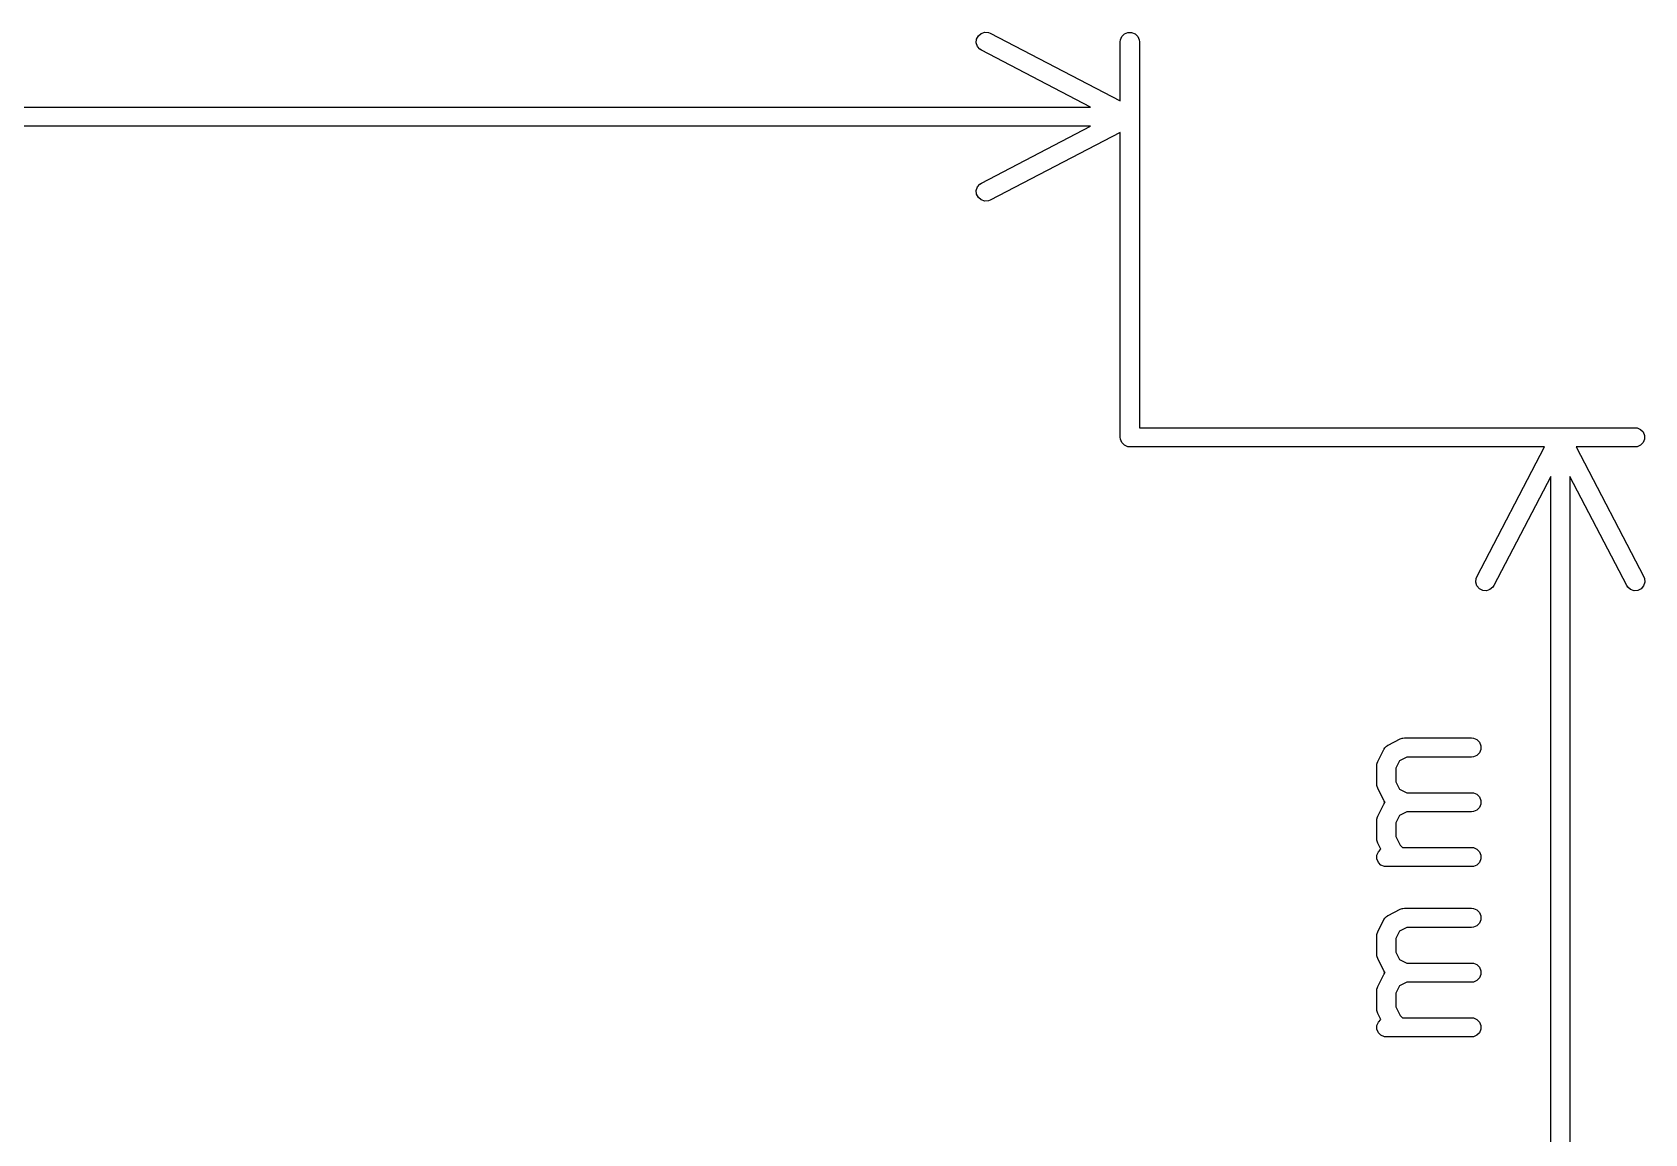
# Model space of a CAD drawing. Extents: x 5.46 to 7.9, y -4.2 to -3.41.
# Drawn here: x 6.6791 to 7.176, y -3.7926 to -3.4531 of the extents above; entities that cross this region are included whole.
import ezdxf

# ---------------------------------------------------------------- set-up
doc = ezdxf.new("R2010")
doc.units = 0
doc.header["$MEASUREMENT"] = 0
doc.layers.add('BLACK', color=7, linetype='CONTINUOUS')

msp = doc.modelspace()

# ---------------------------------------------------------------- linework, layer by layer
at = {"layer": 'BLACK', "linetype": 'CONTINUOUS'}
for p, q in [((6.97067, -3.4542), (6.97155, -3.45346)), ((6.97155, -3.45346), (6.97265, -3.45311)), ((6.97265, -3.45311), (6.9738, -3.45321)), ((6.9738, -3.45321), (6.97434, -3.45343)), ((6.97434, -3.45343), (7.01437, -3.47427)), ((7.01568, -3.45359), (7.01675, -3.45315)), ((7.01675, -3.45315), (7.0179, -3.45315)), ((7.0179, -3.45315), (7.01896, -3.45359)), ((6.97004, -3.45637), (6.97014, -3.45522)), ((6.97038, -3.45747), (6.97004, -3.45637)), ((6.97014, -3.45522), (6.97067, -3.4542)), ((6.97112, -3.45835), (6.97038, -3.45747)), ((6.97161, -3.45867), (6.97112, -3.45835)), ((7.01437, -3.45605), (7.01443, -3.45547)), ((7.01437, -3.47427), (7.01437, -3.45605)), ((7.01443, -3.45547), (7.01487, -3.45441)), ((7.01487, -3.45441), (7.01568, -3.45359)), ((7.01896, -3.45359), (7.01978, -3.45441)), ((7.01978, -3.45441), (7.02022, -3.45547)), ((7.02022, -3.45547), (7.02028, -3.45605)), ((7.02028, -3.45605), (7.02028, -3.575)), ((7.00526, -3.47618), (6.97161, -3.45867)), ((5.61207, -3.47618), (7.00526, -3.47618)), ((7.00526, -3.48209), (5.61207, -3.48209)), ((6.97161, -3.4996), (7.00526, -3.48209)), ((7.01437, -3.484), (6.97434, -3.50484)), ((7.01437, -3.57795), (7.01437, -3.484)), ((6.97004, -3.5019), (6.97038, -3.5008)), ((6.97014, -3.50305), (6.97004, -3.5019)), ((6.97067, -3.50407), (6.97014, -3.50305)), ((6.97038, -3.5008), (6.97112, -3.49992)), ((6.97112, -3.49992), (6.97161, -3.4996)), ((6.97155, -3.50481), (6.97067, -3.50407)), ((6.97265, -3.50516), (6.97155, -3.50481)), ((6.9738, -3.50506), (6.97265, -3.50516)), ((6.97434, -3.50484), (6.9738, -3.50506)), ((7.02028, -3.575), (7.17309, -3.575)), ((7.17309, -3.575), (7.17366, -3.57506)), ((7.17366, -3.57506), (7.17473, -3.5755)), ((7.17473, -3.5755), (7.17554, -3.57631)), ((7.17554, -3.57631), (7.17598, -3.57738)), ((7.17598, -3.57738), (7.17598, -3.57853)), ((7.01443, -3.57853), (7.01437, -3.57795)), ((7.01487, -3.57959), (7.01443, -3.57853)), ((7.01568, -3.58041), (7.01487, -3.57959)), ((7.01675, -3.58085), (7.01568, -3.58041)), ((7.01732, -3.58091), (7.01675, -3.58085)), ((7.14513, -3.58091), (7.01732, -3.58091)), ((7.12429, -3.62094), (7.14513, -3.58091)), ((7.17309, -3.58091), (7.15487, -3.58091)), ((7.15487, -3.58091), (7.17571, -3.62094)), ((7.17366, -3.58085), (7.17309, -3.58091)), ((7.17473, -3.58041), (7.17366, -3.58085)), ((7.17554, -3.57959), (7.17473, -3.58041)), ((7.17598, -3.57853), (7.17554, -3.57959)), ((7.14705, -3.59002), (7.12953, -3.62367)), ((7.14705, -4.11707), (7.14705, -3.59002)), ((7.17047, -3.62367), (7.15295, -3.59002)), ((7.15295, -3.59002), (7.15295, -4.11707)), ((7.12398, -3.62262), (7.12408, -3.62148)), ((7.12408, -3.62148), (7.12429, -3.62094)), ((7.17571, -3.62094), (7.17592, -3.62148)), ((7.17592, -3.62148), (7.17602, -3.62262)), ((7.12432, -3.62372), (7.12398, -3.62262)), ((7.12506, -3.62461), (7.12432, -3.62372)), ((7.12609, -3.62514), (7.12506, -3.62461)), ((7.12723, -3.62524), (7.12609, -3.62514)), ((7.12833, -3.62489), (7.12723, -3.62524)), ((7.12922, -3.62415), (7.12833, -3.62489)), ((7.12953, -3.62367), (7.12922, -3.62415)), ((7.17078, -3.62415), (7.17047, -3.62367)), ((7.17167, -3.62489), (7.17078, -3.62415)), ((7.17277, -3.62524), (7.17167, -3.62489)), ((7.17391, -3.62514), (7.17277, -3.62524)), ((7.17494, -3.62461), (7.17391, -3.62514)), ((7.17568, -3.62372), (7.17494, -3.62461)), ((7.17602, -3.62262), (7.17568, -3.62372)), ((7.09694, -3.6728), (7.10069, -3.67092)), ((7.10069, -3.67092), (7.10123, -3.67072)), ((7.10123, -3.67072), (7.10133, -3.67071)), ((7.10133, -3.67071), (7.10143, -3.67067)), ((7.10143, -3.67067), (7.10201, -3.67061)), ((7.10201, -3.67061), (7.12263, -3.67061)), ((7.12263, -3.67061), (7.12321, -3.67067)), ((7.12321, -3.67067), (7.12427, -3.67111)), ((7.12427, -3.67111), (7.12509, -3.67193)), ((7.12509, -3.67193), (7.12553, -3.67299)), ((7.09374, -3.67787), (7.09562, -3.67412)), ((7.09562, -3.67412), (7.09568, -3.67402)), ((7.09568, -3.67402), (7.09569, -3.67398)), ((7.09569, -3.67398), (7.09574, -3.67392)), ((7.09574, -3.67392), (7.09593, -3.67363)), ((7.09593, -3.67363), (7.09621, -3.67339)), ((7.09621, -3.67339), (7.09645, -3.67311)), ((7.09645, -3.67311), (7.09674, -3.67292)), ((7.09674, -3.67292), (7.0968, -3.67288)), ((7.0968, -3.67288), (7.09684, -3.67286)), ((7.09684, -3.67286), (7.09694, -3.6728)), ((7.10271, -3.67652), (7.10046, -3.67764)), ((7.12263, -3.67652), (7.10271, -3.67652)), ((7.12321, -3.67646), (7.12263, -3.67652)), ((7.12427, -3.67602), (7.12321, -3.67646)), ((7.12509, -3.67521), (7.12427, -3.67602)), ((7.12553, -3.67414), (7.12509, -3.67521)), ((7.12553, -3.67299), (7.12553, -3.67414)), ((7.09343, -3.67919), (7.09349, -3.67861)), ((7.09343, -3.68481), (7.09343, -3.67919)), ((7.09349, -3.67861), (7.09353, -3.67852)), ((7.09353, -3.67852), (7.09354, -3.67841)), ((7.09354, -3.67841), (7.09374, -3.67787)), ((7.10046, -3.67764), (7.09934, -3.67989)), ((7.09934, -3.67989), (7.09934, -3.68412)), ((7.09349, -3.68539), (7.09343, -3.68481)), ((7.09353, -3.68549), (7.09349, -3.68539)), ((7.09354, -3.68559), (7.09353, -3.68549)), ((7.09374, -3.68613), (7.09354, -3.68559)), ((7.09562, -3.68988), (7.09374, -3.68613)), ((7.09934, -3.68412), (7.10046, -3.68636)), ((7.10046, -3.68636), (7.10271, -3.68749)), ((7.09374, -3.69474), (7.09562, -3.69099)), ((7.09568, -3.68998), (7.09562, -3.68988)), ((7.09562, -3.69099), (7.09568, -3.6909)), ((7.09569, -3.69003), (7.09568, -3.68998)), ((7.09568, -3.6909), (7.09569, -3.69085)), ((7.09574, -3.69008), (7.09569, -3.69003)), ((7.09569, -3.69085), (7.09574, -3.69079)), ((7.09593, -3.69037), (7.09574, -3.69008)), ((7.09574, -3.69079), (7.09593, -3.6905)), ((7.096, -3.69044), (7.09593, -3.69037)), ((7.09593, -3.6905), (7.096, -3.69044)), ((7.10271, -3.68749), (7.12263, -3.68749)), ((7.12263, -3.68749), (7.12321, -3.68754)), ((7.12321, -3.68754), (7.12427, -3.68798)), ((7.12427, -3.68798), (7.12509, -3.6888)), ((7.12509, -3.6888), (7.12553, -3.68986)), ((7.12553, -3.69101), (7.12509, -3.69208)), ((7.12553, -3.68986), (7.12553, -3.69101)), ((7.09343, -3.69606), (7.09349, -3.69549)), ((7.09343, -3.70169), (7.09343, -3.69606)), ((7.09349, -3.69549), (7.09353, -3.69539)), ((7.09353, -3.69539), (7.09354, -3.69528)), ((7.09354, -3.69528), (7.09374, -3.69474)), ((7.10046, -3.69451), (7.09934, -3.69676)), ((7.09934, -3.69676), (7.09934, -3.70099)), ((7.10271, -3.69339), (7.10046, -3.69451)), ((7.12263, -3.69339), (7.10271, -3.69339)), ((7.12321, -3.69333), (7.12263, -3.69339)), ((7.12427, -3.69289), (7.12321, -3.69333)), ((7.12509, -3.69208), (7.12427, -3.69289)), ((7.09349, -3.70226), (7.09343, -3.70169)), ((7.09934, -3.70099), (7.10069, -3.70369)), ((7.09353, -3.70236), (7.09349, -3.70226)), ((7.09349, -3.70674), (7.09393, -3.70567)), ((7.09349, -3.70789), (7.09349, -3.70674)), ((7.09354, -3.70247), (7.09353, -3.70236)), ((7.09374, -3.70301), (7.09354, -3.70247)), ((7.09469, -3.70491), (7.09374, -3.70301)), ((7.09393, -3.70567), (7.09469, -3.70491)), ((7.10069, -3.70369), (7.10136, -3.70436)), ((7.10136, -3.70436), (7.12263, -3.70436)), ((7.12263, -3.70436), (7.12321, -3.70442)), ((7.12321, -3.70442), (7.12427, -3.70486)), ((7.12427, -3.70486), (7.12509, -3.70567)), ((7.12509, -3.70567), (7.12553, -3.70674)), ((7.12553, -3.70674), (7.12553, -3.70789)), ((7.09393, -3.70895), (7.09349, -3.70789)), ((7.09474, -3.70977), (7.09393, -3.70895)), ((7.09581, -3.71021), (7.09474, -3.70977)), ((7.09638, -3.71026), (7.09581, -3.71021)), ((7.12263, -3.71026), (7.09638, -3.71026)), ((7.12321, -3.71021), (7.12263, -3.71026)), ((7.12427, -3.70977), (7.12321, -3.71021)), ((7.12509, -3.70895), (7.12427, -3.70977)), ((7.12553, -3.70789), (7.12509, -3.70895)), ((7.09374, -3.73036), (7.09562, -3.72661)), ((7.09562, -3.72661), (7.09568, -3.72652)), ((7.09568, -3.72652), (7.09569, -3.72647)), ((7.09569, -3.72647), (7.09574, -3.72642)), ((7.09574, -3.72642), (7.09593, -3.72612)), ((7.09593, -3.72612), (7.09621, -3.72588)), ((7.09621, -3.72588), (7.09645, -3.7256)), ((7.09645, -3.7256), (7.09674, -3.72542)), ((7.09674, -3.72542), (7.0968, -3.72537)), ((7.0968, -3.72537), (7.09684, -3.72535)), ((7.09684, -3.72535), (7.09694, -3.72529)), ((7.09694, -3.72529), (7.10069, -3.72342)), ((7.10069, -3.72342), (7.10123, -3.72321)), ((7.10123, -3.72321), (7.10133, -3.7232)), ((7.10133, -3.7232), (7.10143, -3.72316)), ((7.10143, -3.72316), (7.10201, -3.72311)), ((7.10201, -3.72311), (7.12263, -3.72311)), ((7.12263, -3.72311), (7.12321, -3.72316)), ((7.12321, -3.72316), (7.12427, -3.7236)), ((7.12427, -3.7236), (7.12509, -3.72442)), ((7.12509, -3.72442), (7.12553, -3.72548)), ((7.12553, -3.72664), (7.12509, -3.7277)), ((7.12553, -3.72548), (7.12553, -3.72664)), ((7.09343, -3.73168), (7.09349, -3.73111)), ((7.09343, -3.73731), (7.09343, -3.73168)), ((7.09349, -3.73111), (7.09353, -3.73101)), ((7.09353, -3.73101), (7.09354, -3.7309)), ((7.09354, -3.7309), (7.09374, -3.73036)), ((7.10046, -3.73013), (7.09934, -3.73238)), ((7.10271, -3.72901), (7.10046, -3.73013)), ((7.12263, -3.72901), (7.10271, -3.72901)), ((7.12321, -3.72896), (7.12263, -3.72901)), ((7.12427, -3.72851), (7.12321, -3.72896)), ((7.12509, -3.7277), (7.12427, -3.72851)), ((7.09934, -3.73238), (7.09934, -3.73661)), ((7.09934, -3.73661), (7.10046, -3.73886)), ((7.09349, -3.73788), (7.09343, -3.73731)), ((7.09353, -3.73798), (7.09349, -3.73788)), ((7.09354, -3.73809), (7.09353, -3.73798)), ((7.09374, -3.73863), (7.09354, -3.73809)), ((7.09562, -3.74238), (7.09374, -3.73863)), ((7.10046, -3.73886), (7.10271, -3.73998)), ((7.10271, -3.73998), (7.12263, -3.73998)), ((7.12263, -3.73998), (7.12321, -3.74004)), ((7.12321, -3.74004), (7.12427, -3.74048)), ((7.12427, -3.74048), (7.12509, -3.74129)), ((7.12509, -3.74129), (7.12553, -3.74236)), ((7.09374, -3.74724), (7.09562, -3.74349)), ((7.09568, -3.74247), (7.09562, -3.74238)), ((7.09562, -3.74349), (7.09568, -3.74339)), ((7.09569, -3.74252), (7.09568, -3.74247)), ((7.09568, -3.74339), (7.09569, -3.74334)), ((7.09574, -3.74258), (7.09569, -3.74252)), ((7.09569, -3.74334), (7.09574, -3.74329)), ((7.09593, -3.74287), (7.09574, -3.74258)), ((7.09574, -3.74329), (7.09593, -3.743)), ((7.096, -3.74293), (7.09593, -3.74287)), ((7.09593, -3.743), (7.096, -3.74293)), ((7.10271, -3.74588), (7.10046, -3.74701)), ((7.12263, -3.74588), (7.10271, -3.74588)), ((7.12321, -3.74583), (7.12263, -3.74588)), ((7.12427, -3.74539), (7.12321, -3.74583)), ((7.12509, -3.74457), (7.12427, -3.74539)), ((7.12553, -3.74351), (7.12509, -3.74457)), ((7.12553, -3.74236), (7.12553, -3.74351)), ((7.09343, -3.74856), (7.09349, -3.74798)), ((7.09343, -3.75418), (7.09343, -3.74856)), ((7.09349, -3.74798), (7.09353, -3.74788)), ((7.09353, -3.74788), (7.09354, -3.74778)), ((7.09354, -3.74778), (7.09374, -3.74724)), ((7.10046, -3.74701), (7.09934, -3.74925)), ((7.09934, -3.74925), (7.09934, -3.75348)), ((7.09349, -3.75476), (7.09343, -3.75418)), ((7.09353, -3.75485), (7.09349, -3.75476)), ((7.09354, -3.75496), (7.09353, -3.75485)), ((7.09374, -3.7555), (7.09354, -3.75496)), ((7.09469, -3.7574), (7.09374, -3.7555)), ((7.09934, -3.75348), (7.10069, -3.75618)), ((7.10069, -3.75618), (7.10136, -3.75685)), ((7.09349, -3.75923), (7.09393, -3.75816)), ((7.09349, -3.76038), (7.09349, -3.75923)), ((7.09393, -3.76145), (7.09349, -3.76038)), ((7.09393, -3.75816), (7.09469, -3.7574)), ((7.09474, -3.76226), (7.09393, -3.76145)), ((7.10136, -3.75685), (7.12263, -3.75685)), ((7.12263, -3.75685), (7.12321, -3.75691)), ((7.12321, -3.75691), (7.12427, -3.75735)), ((7.12427, -3.75735), (7.12509, -3.75816)), ((7.12509, -3.76145), (7.12427, -3.76226)), ((7.12509, -3.75816), (7.12553, -3.75923)), ((7.12553, -3.76038), (7.12509, -3.76145)), ((7.12553, -3.75923), (7.12553, -3.76038)), ((7.09581, -3.7627), (7.09474, -3.76226)), ((7.09638, -3.76276), (7.09581, -3.7627)), ((7.12263, -3.76276), (7.09638, -3.76276)), ((7.12321, -3.7627), (7.12263, -3.76276)), ((7.12427, -3.76226), (7.12321, -3.7627))]:
    msp.add_line(p, q, dxfattribs=at)

doc.saveas('drawing.dxf')
